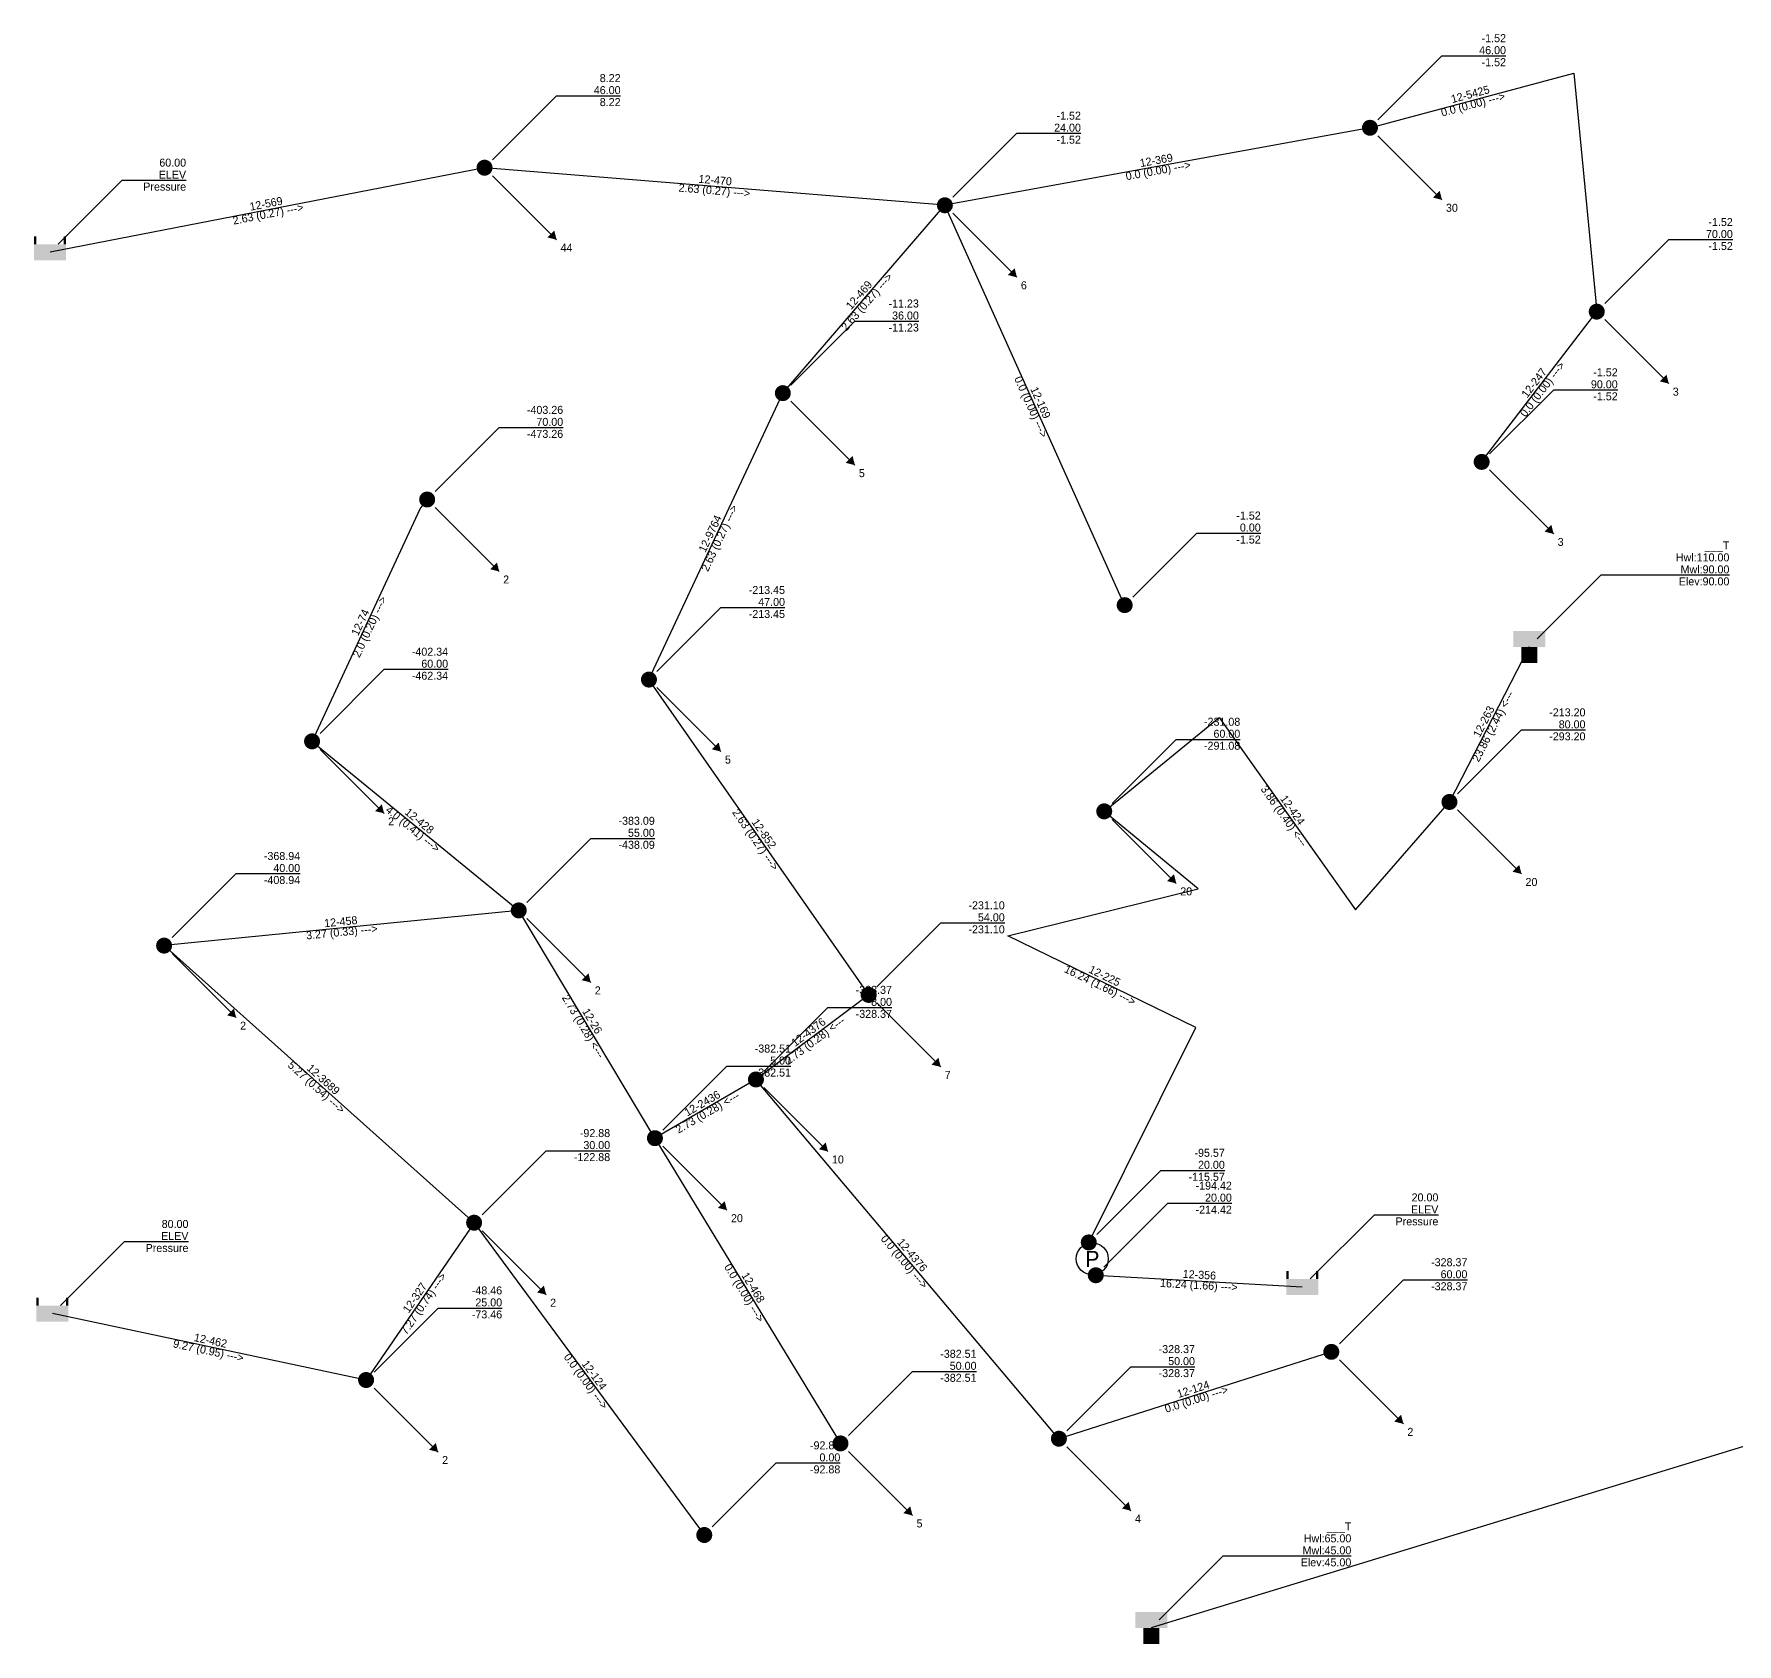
# Model space of a CAD drawing. Header units: metres. Extents: x -5986 to 7855, y 3671 to 9239.
# Drawn here: x -5986 to -667, y 4208 to 9239 of the extents above; entities that cross this region are included whole.
import ezdxf
from ezdxf.enums import TextEntityAlignment as Align

# ---------------------------------------------------------------- set-up
doc = ezdxf.new("R2010")
doc.units = ezdxf.units.M

# ---------------------------------------------------------------- blocks, each defined once
blk = doc.blocks.new('tank')
for points in [[(100, 0), (100, 100), (-100, 100), (-100, 0)], [(50, 0), (50, -100), (-50, -100), (-50, 0)]]:
    blk.add_hatch(color=7).paths.add_polyline_path(points)
blk = doc.blocks.new('reservoir')
for points in [[(-100, 50), (-100, 100), (-85, 100), (-85, 50)], [(100, -50), (100, 50), (-100, 50), (-100, -50)], [(100, 50), (100, 100), (85, 100), (85, 50)]]:
    blk.add_hatch(color=7).paths.add_polyline_path(points)
blk = doc.blocks.new('junction')
h = blk.add_hatch(color=7)
edge = h.paths.add_edge_path()
edge.add_ellipse((0, 0), major_axis=(0, 50), ratio=1, start_angle=0, end_angle=360)
blk = doc.blocks.new('pump')
blk.add_circle((0, 0), 100)
blk.add_text('P', height=100).set_placement((0, 0), align=Align.MIDDLE_CENTER)
blk = doc.blocks.new('arrow')
blk.add_hatch(color=2).paths.add_polyline_path([(0, 0), (30, -50), (-30, -50)])

msp = doc.modelspace()

# ---------------------------------------------------------------- linework, layer by layer
at = {"color": 210}
for points in [[(-1788.073, 8970.853), (-1588.073, 9170.853), (-1388.073, 9170.853)], [(-4554.08, 8846.126), (-4354.08, 9046.126), (-4154.08, 9046.126)], [(-3116.05, 8728.736), (-2916.05, 8928.736), (-2716.05, 8928.736)], [(-5911.405, 8581.998), (-5711.405, 8781.998), (-5511.405, 8781.998)], [(-1079.643, 8396.388), (-879.643, 8596.388), (-679.643, 8596.388)], [(-3622.295, 8141.785), (-3422.295, 8341.785), (-3222.295, 8341.785)], [(-1439.15, 7926.828), (-1239.15, 8126.828), (-1039.15, 8126.828)], [(-4733.413, 7809.437), (-4533.413, 8009.437), (-4333.413, 8009.437)], [(-2554.357, 7479.277), (-2354.357, 7679.277), (-2154.357, 7679.277)], [(-1290.254, 7348.526), (-1090.254, 7548.526), (-690.254, 7548.526)], [(-4040.498, 7246.684), (-3840.498, 7446.684), (-3640.498, 7446.684)], [(-5092.92, 7053.738), (-4892.92, 7253.738), (-4692.92, 7253.738)], [(-2618.231, 6834.944), (-2418.231, 7034.944), (-2218.231, 7034.944)], [(-1539.708, 6864.292), (-1339.708, 7064.292), (-1139.708, 7064.292)], [(-4447.274, 6525.482), (-4247.274, 6725.482), (-4047.274, 6725.482)], [(-5555.144, 6415.429), (-5355.144, 6615.429), (-5155.144, 6615.429)], [(-3354.078, 6261.354), (-3154.078, 6461.354), (-2954.078, 6461.354)], [(-3706.249, 5997.226), (-3506.249, 6197.226), (-3306.249, 6197.226)], [(-4021.735, 5813.804), (-3821.735, 6013.804), (-3621.735, 6013.804)], [(-4586.675, 5549.676), (-4386.675, 5749.676), (-4186.675, 5749.676)], [(-2666.517, 5488.072), (-2466.517, 5688.072), (-2266.517, 5688.072)], [(-2644.522, 5385.429), (-2444.522, 5585.429), (-2244.522, 5585.429)], [(-1999.338, 5348.771), (-1799.338, 5548.771), (-1599.338, 5548.771)], [(-5904.068, 5265.725), (-5704.068, 5465.725), (-5504.068, 5465.725)], [(-1908.711, 5146.147), (-1708.711, 5346.147), (-1508.711, 5346.147)], [(-4924.172, 5058.104), (-4724.172, 5258.104), (-4524.172, 5258.104)], [(-3442.121, 4860.008), (-3242.121, 5060.008), (-3042.121, 5060.008)], [(-2759.79, 4874.682), (-2559.79, 5074.682), (-2359.79, 5074.682)], [(-3867.66, 4573.87), (-3667.66, 4773.87), (-3467.66, 4773.87)], [(-2471.329, 4283.443), (-2271.329, 4483.443), (-1871.329, 4483.443)]]:
    msp.add_lwpolyline(points, dxfattribs=at)
for points in [[(-1813.073, 8945.853), (-1176.035, 9116.945)], [(-1176.035, 9116.945), (-1104.643, 8371.388)], [(-1813.073, 8945.853), (-3141.05, 8703.736)], [(-4579.08, 8821.126), (-5936.405, 8556.998)], [(-3141.05, 8703.736), (-4579.08, 8821.126)], [(-3647.295, 8116.785), (-3141.05, 8703.736)], [(-2579.357, 7454.277), (-3141.05, 8703.736)], [(-1464.15, 7901.828), (-1104.643, 8371.388)], [(-4065.498, 7221.684), (-3647.295, 8116.785)], [(-4780.424, 7755.09), (-4758.413, 7784.437)], [(-5117.92, 7028.738), (-4780.424, 7755.09)], [(7430.25, 7298.091), (-2496.329, 4258.443)], [(-1315.254, 7323.526), (-1564.708, 6839.292)], [(-3379.078, 6236.354), (-4065.498, 7221.684)], [(-2643.231, 6809.944), (-2283.723, 7103.42)], [(-2283.723, 7103.42), (-1858.184, 6501.795)], [(-5117.92, 7028.738), (-4472.274, 6500.482)], [(-2349.755, 6567.827), (-2643.231, 6809.944)], [(-1858.184, 6501.795), (-1564.708, 6839.292)], [(-2944.043, 6421.089), (-2349.755, 6567.827)], [(-4472.274, 6500.482), (-5580.144, 6390.429)], [(-4046.735, 5788.804), (-4472.274, 6500.482)], [(-5580.144, 6390.429), (-4611.675, 5524.676)], [(-2357.092, 6134.95), (-2944.043, 6421.089)], [(-3379.078, 6236.354), (-3731.249, 5972.226)], [(-2691.517, 5463.072), (-2357.092, 6134.95)], [(-3731.249, 5972.226), (-4046.735, 5788.804)], [(-2784.79, 4849.682), (-3731.249, 5972.226)], [(-4046.735, 5788.804), (-3467.121, 4835.008)], [(-4611.675, 5524.676), (-4949.172, 5033.104)], [(-4611.675, 5524.676), (-3892.66, 4548.87)], [(-2669.522, 5360.429), (-2024.338, 5323.771)], [(-4949.172, 5033.104), (-5929.068, 5240.725)], [(-1933.711, 5121.147), (-2784.79, 4849.682)]]:
    msp.add_lwpolyline(points)
at = {"color": 2}
for points in [[(-1788.073, 8920.853), (-1588.073, 8720.853)], [(-4554.08, 8796.126), (-4354.08, 8596.126)], [(-3116.05, 8678.736), (-2916.05, 8478.736)], [(-1079.643, 8346.388), (-879.643, 8146.388)], [(-3622.295, 8091.785), (-3422.295, 7891.785)], [(-1439.15, 7876.828), (-1239.15, 7676.828)], [(-4733.413, 7759.437), (-4533.413, 7559.437)], [(-4040.498, 7196.684), (-3840.498, 6996.684)], [(-5092.92, 7003.738), (-4892.92, 6803.738)], [(-1539.708, 6814.292), (-1339.708, 6614.292)], [(-2618.231, 6784.944), (-2418.231, 6584.944)], [(-4447.274, 6475.482), (-4247.274, 6275.482)], [(-5555.144, 6365.429), (-5355.144, 6165.429)], [(-3354.078, 6211.354), (-3154.078, 6011.354)], [(-3706.249, 5947.226), (-3506.249, 5747.226)], [(-4021.735, 5763.804), (-3821.735, 5563.804)], [(-4586.675, 5499.676), (-4386.675, 5299.676)], [(-1908.711, 5096.147), (-1708.711, 4896.147)], [(-4924.172, 5008.104), (-4724.172, 4808.104)], [(-3442.121, 4810.008), (-3242.121, 4610.008)], [(-2759.79, 4824.682), (-2559.79, 4624.682)]]:
    msp.add_lwpolyline(points, dxfattribs=at)

# ---------------------------------------------------------------- block references
at = {"xscale": 0.5, "yscale": 0.5}
for name, p in [('junction', (-1813.073, 8945.853)), ('junction', (-4579.08, 8821.126)), ('junction', (-3141.05, 8703.736)), ('reservoir', (-5936.405, 8556.998)), ('junction', (-1104.643, 8371.388)), ('junction', (-3647.295, 8116.785)), ('junction', (-1464.15, 7901.828)), ('junction', (-4758.413, 7784.437)), ('junction', (-2579.357, 7454.277)), ('tank', (-1315.254, 7323.526)), ('junction', (-4065.498, 7221.684)), ('junction', (-5117.92, 7028.738)), ('junction', (-1564.708, 6839.292)), ('junction', (-2643.231, 6809.944)), ('junction', (-4472.274, 6500.482)), ('junction', (-5580.144, 6390.429)), ('junction', (-3379.078, 6236.354)), ('junction', (-3731.249, 5972.226)), ('junction', (-4046.735, 5788.804)), ('junction', (-4611.675, 5524.676)), ('junction', (-2691.517, 5463.072)), ('pump', (-2680.5195, 5411.7505)), ('junction', (-2669.522, 5360.429)), ('reservoir', (-2024.338, 5323.771)), ('reservoir', (-5929.068, 5240.725)), ('junction', (-1933.711, 5121.147)), ('junction', (-4949.172, 5033.104)), ('junction', (-3467.121, 4835.008)), ('junction', (-2784.79, 4849.682)), ('junction', (-3892.66, 4548.87)), ('tank', (-2496.329, 4258.443))]:
    msp.add_blockref(name, p, dxfattribs=at)
at = {"xscale": 0.5, "yscale": 0.5, "rotation": 225}
for p in [(-1588.073, 8720.853), (-4354.08, 8596.126), (-2916.05, 8478.736), (-879.643, 8146.388), (-3422.295, 7891.785), (-1239.15, 7676.828), (-4533.413, 7559.437), (-3840.498, 6996.684), (-4892.92, 6803.738), (-2418.231, 6584.944), (-1339.708, 6614.292), (-4247.274, 6275.482), (-5355.144, 6165.429), (-3154.078, 6011.354), (-3506.249, 5747.226), (-3821.735, 5563.804), (-4386.675, 5299.676), (-1708.711, 4896.147), (-4724.172, 4808.104), (-3242.121, 4610.008), (-2559.79, 4624.682)]:
    msp.add_blockref('arrow', p, dxfattribs=at)

# ---------------------------------------------------------------- texts
at = {"color": 1}
for s, p in [('-1.52', (-1388.073, 9225.853)), ('-1.52', (-1388.073, 9150.853)), ('-1.52', (-2716.05, 8983.736)), ('-1.52', (-2716.05, 8908.736)), ('-1.52', (-679.643, 8651.388)), ('-1.52', (-679.643, 8576.388)), ('-11.23', (-3222.295, 8396.785)), ('-11.23', (-3222.295, 8321.785)), ('-1.52', (-1039.15, 8181.828)), ('-1.52', (-1039.15, 8106.828)), ('-403.26', (-4333.413, 8064.437)), ('-473.26', (-4333.413, 7989.437)), ('-1.52', (-2154.357, 7734.277)), ('-1.52', (-2154.357, 7659.277)), ('-213.45', (-3640.498, 7501.684)), ('-213.45', (-3640.498, 7426.684)), ('-402.34', (-4692.92, 7308.738)), ('-462.34', (-4692.92, 7233.738)), ('-213.20', (-1139.708, 7119.292)), ('-231.08', (-2218.231, 7089.944)), ('-291.08', (-2218.231, 7014.944)), ('-293.20', (-1139.708, 7044.292)), ('-383.09', (-4047.274, 6780.482)), ('-438.09', (-4047.274, 6705.482)), ('-368.94', (-5155.144, 6670.429)), ('-408.94', (-5155.144, 6595.429)), ('-231.10', (-2954.078, 6516.354)), ('-231.10', (-2954.078, 6441.354)), ('-328.37', (-3306.249, 6252.226)), ('-328.37', (-3306.249, 6177.226)), ('-382.51', (-3621.735, 6068.804)), ('-382.51', (-3621.735, 5993.804)), ('-92.88', (-4186.675, 5804.676)), ('-95.57', (-2266.517, 5743.072)), ('-122.88', (-4186.675, 5729.676)), ('-115.57', (-2266.517, 5668.072)), ('-194.42', (-2244.522, 5640.429)), ('-214.42', (-2244.522, 5565.429)), ('-328.37', (-1508.711, 5401.147)), ('-48.46', (-4524.172, 5313.104)), ('-328.37', (-1508.711, 5326.147)), ('-73.46', (-4524.172, 5238.104)), ('-382.51', (-3042.121, 5115.008)), ('-328.37', (-2359.79, 5129.682)), ('-328.37', (-2359.79, 5054.682)), ('-382.51', (-3042.121, 5040.008)), ('-92.88', (-3467.66, 4828.87)), ('-92.88', (-3467.66, 4753.87))]:
    msp.add_text(s, height=25, dxfattribs=at).set_placement(p, align=Align.MIDDLE_RIGHT)
at = {"color": 210}
for s, p in [('46.00', (-1388.073, 9188.353)), ('8.22', (-4154.08, 9101.126)), ('46.00', (-4154.08, 9063.626)), ('8.22', (-4154.08, 9026.126)), ('24.00', (-2716.05, 8946.236)), ('60.00', (-5511.405, 8836.998)), ('ELEV', (-5511.405, 8799.498)), ('Pressure', (-5511.405, 8761.998)), ('70.00', (-679.643, 8613.888)), ('36.00', (-3222.295, 8359.285)), ('90.00', (-1039.15, 8144.328)), ('70.00', (-4333.413, 8026.937)), ('0.00', (-2154.357, 7696.777)), ('Hwl:110.00', (-690.254, 7603.526)), ('___T', (-690.254, 7641.026)), ('Mwl:90.00', (-690.254, 7566.026)), ('Elev:90.00', (-690.254, 7528.526)), ('47.00', (-3640.498, 7464.184)), ('60.00', (-4692.92, 7271.238)), ('80.00', (-1139.708, 7081.792)), ('60.00', (-2218.231, 7052.444)), ('55.00', (-4047.274, 6742.982)), ('40.00', (-5155.144, 6632.929)), ('54.00', (-2954.078, 6478.854)), ('8.00', (-3306.249, 6214.726)), ('5.00', (-3621.735, 6031.304)), ('30.00', (-4186.675, 5767.176)), ('20.00', (-2266.517, 5705.572)), ('20.00', (-2244.522, 5602.929)), ('20.00', (-1599.338, 5603.771)), ('80.00', (-5504.068, 5520.725)), ('Pressure', (-1599.338, 5528.771)), ('ELEV', (-1599.338, 5566.271)), ('ELEV', (-5504.068, 5483.225)), ('Pressure', (-5504.068, 5445.725)), ('60.00', (-1508.711, 5363.647)), ('25.00', (-4524.172, 5275.604)), ('50.00', (-3042.121, 5077.508)), ('50.00', (-2359.79, 5092.182)), ('0.00', (-3467.66, 4791.37)), ('___T', (-1871.329, 4575.943)), ('Hwl:65.00', (-1871.329, 4538.443)), ('Elev:45.00', (-1871.329, 4463.443)), ('Mwl:45.00', (-1871.329, 4500.943))]:
    msp.add_text(s, height=25, dxfattribs=at).set_placement(p, align=Align.MIDDLE_RIGHT)
for s, rotation, p in [('0.0 (0.00) --->', 15.0334087, (-1494.554, 9031.399)), ('0.0 (0.00) --->', 10.3326858, (-2477.0615, 8824.7945)), ('2.63 (0.27) --->', -4.6668503, (-3860.065, 8762.431)), ('2.63 (0.27) --->', 11.0118258, (-5257.7425, 8689.062)), ('2.63 (0.27) --->', 49.2222435, (-3394.1725, 8410.2605)), ('0.0 (0.00) --->', 52.5614188, (-1284.3965, 8136.608)), ('0.0 (0.00) --->', -65.7937489, (-2860.2035, 8079.0065)), ('2.63 (0.27) --->', 64.9573979, (-3856.3965, 7669.2345)), ('2.0 (0.20) --->', 65.0782871, (-4949.172, 7391.914)), ('23.86 (2.44) <---', 62.7446603, (-1439.981, 7081.409)), ('3.86 (0.40) <---', -54.7276188, (-2070.9535, 6802.6075)), ('4.0 (0.41) --->', -39.2894165, (-4795.097, 6764.61)), ('2.63 (0.27) --->', -55.1373992, (-3722.288, 6729.019)), ('3.27 (0.33) --->', 5.6730062, (-5026.209, 6445.4555)), ('16.24 (1.66) --->', -25.9892641, (-2650.5675, 6278.0195)), ('2.73 (0.28) <---', -59.123212, (-4259.5045, 6144.643)), ('2.73 (0.28) <---', 36.8698716, (-3555.1635, 6104.29)), ('5.27 (0.54) --->', -41.7947975, (-5095.9095, 5957.5525)), ('2.73 (0.28) <---', 30.1735074, (-3888.992, 5880.515)), ('0.0 (0.00) --->', -49.8645045, (-3258.0195, 5410.954)), ('0.0 (0.00) --->', -58.7132934, (-3756.928, 5311.906)), ('7.27 (0.74) --->', 55.5278015, (-4780.4235, 5278.89)), ('16.24 (1.66) --->', -3.2519295, (-2346.93, 5342.1)), ('9.27 (0.95) --->', -11.962942, (-5439.12, 5136.9145)), ('0.0 (0.00) --->', -53.6156462, (-4252.1675, 5036.773)), ('0.0 (0.00) --->', 17.6908986, (-2359.2505, 4985.4145))]:
    msp.add_text(s, height=25, rotation=rotation).set_placement(p, align=Align.TOP_CENTER)
for s, rotation, p in [('12-5425', 15.0334087, (-1494.554, 9031.399)), ('12-369', 10.3326858, (-2477.0615, 8824.7945)), ('12-470', -4.6668503, (-3860.065, 8762.431)), ('12-569', 11.0118258, (-5257.7425, 8689.062)), ('12-469', 49.2222435, (-3394.1725, 8410.2605)), ('12-247', 52.5614188, (-1284.3965, 8136.608)), ('12-169', -65.7937489, (-2860.2035, 8079.0065)), ('12-9764', 64.9573979, (-3856.3965, 7669.2345)), ('12-74', 65.0782871, (-4949.172, 7391.914)), ('12-263', 62.7446603, (-1439.981, 7081.409)), ('12-428', -39.2894165, (-4795.097, 6764.61)), ('12-424', -54.7276188, (-2070.9535, 6802.6075)), ('12-852', -55.1373992, (-3722.288, 6729.019)), ('12-458', 5.6730062, (-5026.209, 6445.4555)), ('12-225', -25.9892641, (-2650.5675, 6278.0195)), ('12-26', -59.123212, (-4259.5045, 6144.643)), ('12-4376', 36.8698716, (-3555.1635, 6104.29)), ('12-3689', -41.7947975, (-5095.9095, 5957.5525)), ('12-2436', 30.1735074, (-3888.992, 5880.515)), ('12-4376', -49.8645045, (-3258.0195, 5410.954)), ('12-356', -3.2519295, (-2346.93, 5342.1)), ('12-327', 55.5278015, (-4780.4235, 5278.89)), ('12-468', -58.7132934, (-3756.928, 5311.906)), ('12-462', -11.962942, (-5439.12, 5136.9145)), ('12-124', -53.6156462, (-4252.1675, 5036.773)), ('12-124', 17.6908986, (-2359.2505, 4985.4145))]:
    msp.add_text(s, height=25, rotation=rotation).set_placement(p, align=Align.BOTTOM_CENTER)
at = {"color": 2}
for s, p in [('30', (-1575.573, 8708.353)), ('44', (-4341.58, 8583.626)), ('6', (-2903.55, 8466.236)), ('3', (-867.143, 8133.888)), ('5', (-3409.795, 7879.285)), ('3', (-1226.65, 7664.328)), ('2', (-4520.913, 7546.937)), ('5', (-3827.998, 6984.184)), ('2', (-4880.42, 6791.238)), ('20', (-1327.208, 6601.792)), ('20', (-2405.731, 6572.444)), ('2', (-4234.774, 6262.982)), ('2', (-5342.644, 6152.929)), ('7', (-3141.578, 5998.854)), ('10', (-3493.749, 5734.726)), ('20', (-3809.235, 5551.304)), ('2', (-4374.175, 5287.176)), ('2', (-1696.211, 4883.647)), ('2', (-4711.672, 4795.604)), ('5', (-3229.621, 4597.508)), ('4', (-2547.29, 4612.182))]:
    msp.add_text(s, height=25, dxfattribs=at).set_placement(p, align=Align.TOP_LEFT)

doc.saveas('drawing.dxf')
